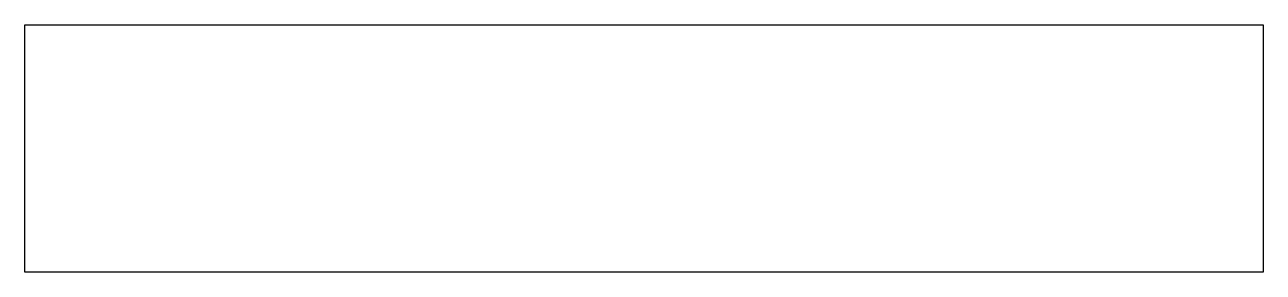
# Model space of a CAD drawing. Header units: inches. Extents: x 0 to 1.5, y 1 to 1.3.
import ezdxf

# ---------------------------------------------------------------- set-up
doc = ezdxf.new("R2010")
doc.units = ezdxf.units.IN
doc.layers.get('0').update_dxf_attribs({"linetype": 'CONTINUOUS'})

msp = doc.modelspace()

# ---------------------------------------------------------------- linework, layer by layer
msp.add_lwpolyline([(1.5, 1), (0, 1), (0, 1.3), (1.5, 1.3)], close=True)

doc.saveas('drawing.dxf')
